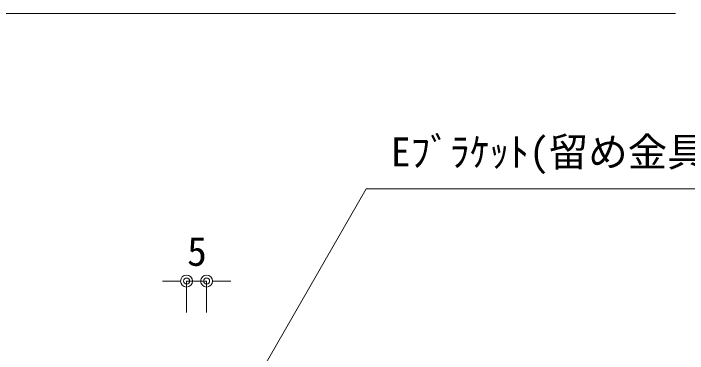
# Model space of a CAD drawing. Units: millimetres on the paper. Extents: x -401 to 401, y -279 to 279.
# Drawn here: x 213.4 to 269.4, y 218.3 to 246.5 of the extents above; entities that cross this region are included whole.
import ezdxf
from ezdxf.enums import TextEntityAlignment as Align

# ---------------------------------------------------------------- set-up
doc = ezdxf.new("R2010")
doc.units = ezdxf.units.MM
for name, color, linetype, lineweight in [('0-8_0-A11-寸法_詳細', 5, 'Continuous', 9), ('0-9_0', 7, 'Continuous', 9), ('0-A_A-B03-文字_書込_小', 7, 'Continuous', 9)]:
    doc.layers.add(name, color=color, linetype=linetype, lineweight=lineweight)
doc.styles.add('ＭＳ ゴシック', font='')
doc.styles.get('ＭＳ ゴシック').set_extended_font_data('MS Gothic')

# ---------------------------------------------------------------- blocks, each defined once
blk = doc.blocks.new('_Dot')
at = {"layer": '0-9_0'}
blk.add_line((-0.5, 0), (-1, 0), dxfattribs=at)
for radius in [0.5, 0.25]:
    blk.add_circle((0, 0), radius, dxfattribs=at)

msp = doc.modelspace()

# ---------------------------------------------------------------- linework, layer by layer
at = {"layer": '0-8_0-A11-寸法_詳細'}
for p, q in [((226.773, 224.331), (225.773, 224.331)), ((227.773, 221.734), (227.773, 224.331)), ((227.773, 224.331), (229.439, 224.331)), ((229.439, 221.734), (229.439, 224.331)), ((230.439, 224.331), (231.439, 224.331))]:
    msp.add_line(p, q, dxfattribs=at)
at = {"layer": '0-A_A-B03-文字_書込_小'}
for points in [[(189.239, 218.909), (205.132, 246.521), (268.403, 246.521)], [(232.584, 214.415), (242.69, 231.973), (283.294, 231.973)]]:
    msp.add_lwpolyline(points, dxfattribs=at)

# ---------------------------------------------------------------- block references
at = {"layer": '0-8_0-A11-寸法_詳細'}
msp.add_blockref('_Dot', (227.773, 224.331), dxfattribs=at)
at = {"layer": '0-8_0-A11-寸法_詳細', "rotation": 180}
msp.add_blockref('_Dot', (229.439, 224.331), dxfattribs=at)

# ---------------------------------------------------------------- texts
at = {"layer": '0-8_0-A11-寸法_詳細', "style": 'ＭＳ ゴシック'}
msp.add_text('5', height=2.405, dxfattribs=at).set_placement((227.82, 224.869), align=Align.BOTTOM_LEFT)
at = {"layer": '0-A_A-B03-文字_書込_小', "style": 'ＭＳ ゴシック'}
msp.add_text('Eﾌﾞﾗｹｯﾄ(留め金具 SUS304)', height=2.405, dxfattribs=at).set_placement((244.749, 233.112), align=Align.BOTTOM_LEFT)

doc.saveas('drawing.dxf')
